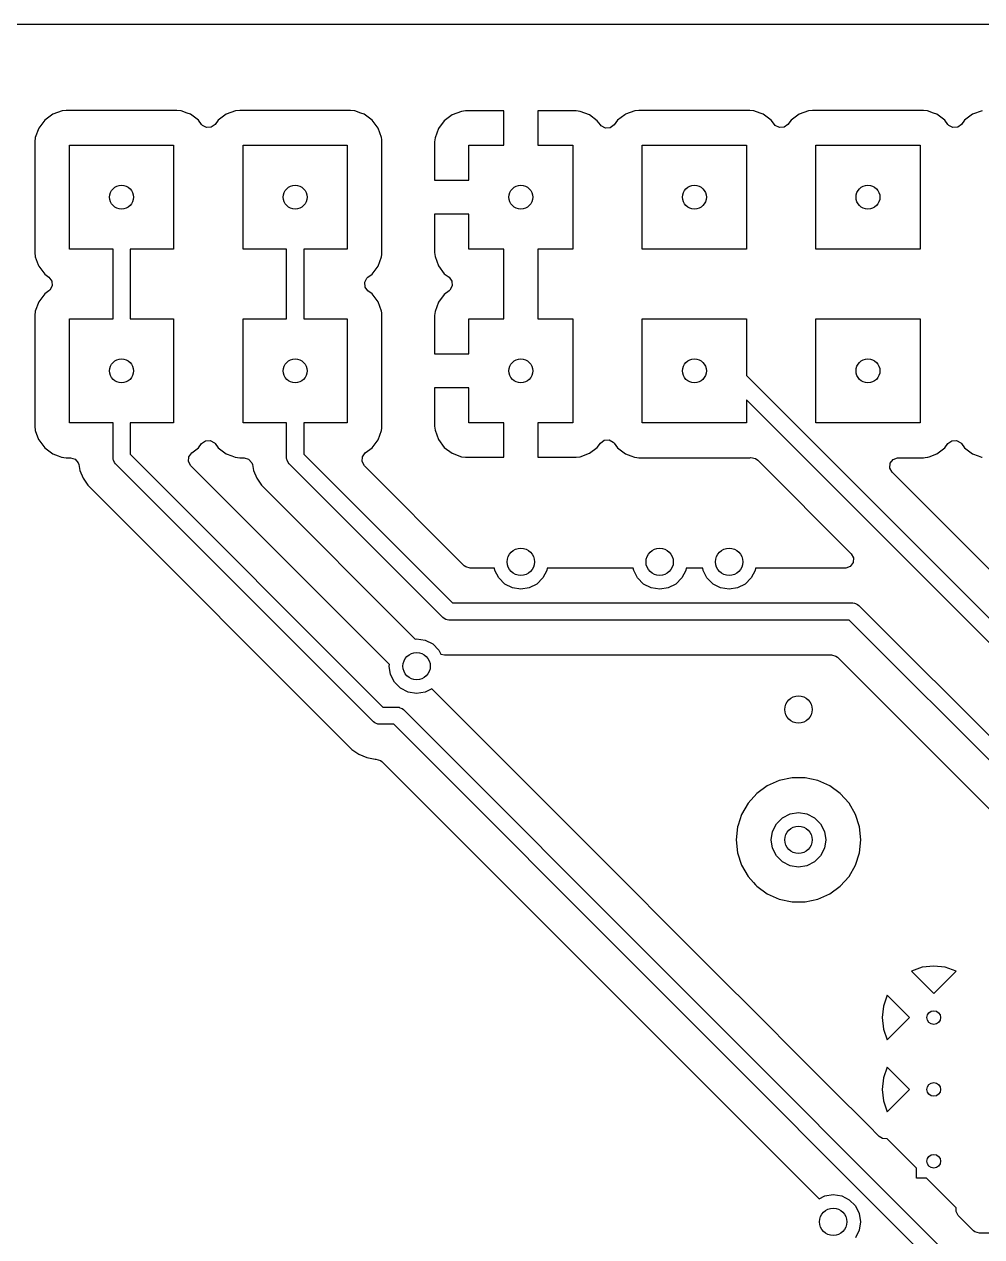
# Model space of a CAD drawing. Extents: x -2.18 to 1.8, y 0.44 to 2.81.
# Drawn here: x -1.526 to -0.974, y 2.116 to 2.815 of the extents above; entities that cross this region are included whole.
import ezdxf

# ---------------------------------------------------------------- set-up
doc = ezdxf.new("R2010")
doc.units = 0
doc.header["$MEASUREMENT"] = 0
doc.layers.add('BLACK', color=7, linetype='CONTINUOUS')

msp = doc.modelspace()

# ---------------------------------------------------------------- linework, layer by layer
at = {"layer": 'BLACK', "linetype": 'CONTINUOUS'}
for p, q in [((-2.1747, 2.81459), (0.99983, 2.81459)), ((-1.5043, 2.76476), (-1.50969, 2.76275)), ((-1.50192, 2.76502), (-1.5043, 2.76476)), ((-1.5043, 2.76476), (-1.5043, 2.76476)), ((-1.50191, 2.76502), (-1.50192, 2.76502)), ((-1.43809, 2.76502), (-1.50191, 2.76502)), ((-1.43808, 2.76502), (-1.43809, 2.76502)), ((-1.4357, 2.76476), (-1.43808, 2.76502)), ((-1.43217, 2.76345), (-1.4357, 2.76476)), ((-1.4043, 2.76476), (-1.40969, 2.76275)), ((-1.40192, 2.76502), (-1.4043, 2.76476)), ((-1.4043, 2.76476), (-1.4043, 2.76476)), ((-1.40191, 2.76502), (-1.40192, 2.76502)), ((-1.33809, 2.76502), (-1.40191, 2.76502)), ((-1.33808, 2.76502), (-1.33809, 2.76502)), ((-1.3357, 2.76476), (-1.33808, 2.76502)), ((-1.33217, 2.76345), (-1.3357, 2.76476)), ((-1.27188, 2.76469), (-1.27423, 2.76443)), ((-1.24984, 2.76469), (-1.27188, 2.76469)), ((-1.24984, 2.745), (-1.24984, 2.76469)), ((-1.20812, 2.76469), (-1.23016, 2.76469)), ((-1.23016, 2.76469), (-1.23016, 2.745)), ((-1.20577, 2.76443), (-1.20812, 2.76469)), ((-1.1743, 2.76476), (-1.17969, 2.76275)), ((-1.17192, 2.76502), (-1.1743, 2.76476)), ((-1.1743, 2.76476), (-1.1743, 2.76476)), ((-1.17191, 2.76502), (-1.17192, 2.76502)), ((-1.10809, 2.76502), (-1.17191, 2.76502)), ((-1.10808, 2.76502), (-1.10809, 2.76502)), ((-1.1057, 2.76476), (-1.10808, 2.76502)), ((-1.10217, 2.76345), (-1.1057, 2.76476)), ((-1.0743, 2.76476), (-1.07969, 2.76275)), ((-1.07192, 2.76502), (-1.0743, 2.76476)), ((-1.0743, 2.76476), (-1.0743, 2.76476)), ((-1.07191, 2.76502), (-1.07192, 2.76502)), ((-1.00809, 2.76502), (-1.07191, 2.76502)), ((-1.00808, 2.76502), (-1.00809, 2.76502)), ((-1.0057, 2.76476), (-1.00808, 2.76502)), ((-1.00217, 2.76345), (-1.0057, 2.76476)), ((-0.9743, 2.76476), (-0.97969, 2.76275)), ((-1.5143, 2.7593), (-1.51775, 2.75469)), ((-1.50969, 2.76275), (-1.5143, 2.7593)), ((-1.43031, 2.76275), (-1.43217, 2.76345)), ((-1.4257, 2.7593), (-1.43031, 2.76275)), ((-1.42391, 2.75691), (-1.4257, 2.7593)), ((-1.4257, 2.7593), (-1.4257, 2.7593)), ((-1.4257, 2.7593), (-1.4257, 2.7593)), ((-1.4143, 2.7593), (-1.41609, 2.75691)), ((-1.40969, 2.76275), (-1.4143, 2.7593)), ((-1.33031, 2.76275), (-1.33217, 2.76345)), ((-1.3257, 2.7593), (-1.33031, 2.76275)), ((-1.32225, 2.75469), (-1.3257, 2.7593)), ((-1.28406, 2.75906), (-1.28745, 2.75453)), ((-1.27953, 2.76245), (-1.28406, 2.75906)), ((-1.28406, 2.75906), (-1.28406, 2.75906)), ((-1.27423, 2.76443), (-1.27953, 2.76245)), ((-1.27953, 2.76245), (-1.27953, 2.76245)), ((-1.27423, 2.76443), (-1.27423, 2.76443)), ((-1.20047, 2.76245), (-1.20577, 2.76443)), ((-1.20577, 2.76443), (-1.20577, 2.76443)), ((-1.19594, 2.75906), (-1.20047, 2.76245)), ((-1.20047, 2.76245), (-1.20047, 2.76245)), ((-1.19412, 2.75663), (-1.19594, 2.75906)), ((-1.1843, 2.7593), (-1.1863, 2.75663)), ((-1.18009, 2.76245), (-1.1843, 2.7593)), ((-1.1843, 2.7593), (-1.1843, 2.7593)), ((-1.1843, 2.7593), (-1.1843, 2.7593)), ((-1.17969, 2.76275), (-1.18009, 2.76245)), ((-1.10031, 2.76275), (-1.10217, 2.76345)), ((-1.0957, 2.7593), (-1.10031, 2.76275)), ((-1.09391, 2.75691), (-1.0957, 2.7593)), ((-1.0957, 2.7593), (-1.0957, 2.7593)), ((-1.0957, 2.7593), (-1.0957, 2.7593)), ((-1.0843, 2.7593), (-1.08609, 2.75691)), ((-1.07969, 2.76275), (-1.0843, 2.7593)), ((-1.00031, 2.76275), (-1.00217, 2.76345)), ((-0.9957, 2.7593), (-1.00031, 2.76275)), ((-0.99391, 2.75691), (-0.9957, 2.7593)), ((-0.9957, 2.7593), (-0.9957, 2.7593)), ((-0.9957, 2.7593), (-0.9957, 2.7593)), ((-0.9843, 2.7593), (-0.98609, 2.75691)), ((-0.97969, 2.76275), (-0.9843, 2.7593)), ((-1.51775, 2.75469), (-1.51976, 2.7493)), ((-1.42345, 2.75638), (-1.42391, 2.75691)), ((-1.42104, 2.75507), (-1.42345, 2.75638)), ((-1.41829, 2.75526), (-1.42104, 2.75507)), ((-1.41609, 2.75691), (-1.41829, 2.75526)), ((-1.32024, 2.7493), (-1.32225, 2.75469)), ((-1.28745, 2.75453), (-1.28943, 2.74923)), ((-1.28745, 2.75453), (-1.28745, 2.75453)), ((-1.19366, 2.7561), (-1.19412, 2.75663)), ((-1.19125, 2.75479), (-1.19366, 2.7561)), ((-1.1885, 2.75498), (-1.19125, 2.75479)), ((-1.1863, 2.75663), (-1.1885, 2.75498)), ((-1.09345, 2.75638), (-1.09391, 2.75691)), ((-1.09104, 2.75507), (-1.09345, 2.75638)), ((-1.08829, 2.75526), (-1.09104, 2.75507)), ((-1.08609, 2.75691), (-1.08829, 2.75526)), ((-0.99345, 2.75638), (-0.99391, 2.75691)), ((-0.99104, 2.75507), (-0.99345, 2.75638)), ((-0.98829, 2.75526), (-0.99104, 2.75507)), ((-0.98609, 2.75691), (-0.98829, 2.75526)), ((-1.51976, 2.7493), (-1.52002, 2.74692)), ((-1.52002, 2.74692), (-1.52002, 2.68308)), ((-1.51976, 2.7493), (-1.51976, 2.7493)), ((-1.5, 2.685), (-1.5, 2.745)), ((-1.5, 2.745), (-1.44, 2.745)), ((-1.44, 2.745), (-1.44, 2.685)), ((-1.4, 2.685), (-1.4, 2.745)), ((-1.4, 2.745), (-1.34, 2.745)), ((-1.34, 2.745), (-1.34, 2.685)), ((-1.32011, 2.74814), (-1.32024, 2.7493)), ((-1.31998, 2.74692), (-1.32011, 2.74814)), ((-1.31998, 2.74691), (-1.31998, 2.74692)), ((-1.31998, 2.68309), (-1.31998, 2.74691)), ((-1.28943, 2.74923), (-1.28969, 2.74688)), ((-1.28969, 2.74688), (-1.28969, 2.72484)), ((-1.28943, 2.74923), (-1.28943, 2.74923)), ((-1.27, 2.72484), (-1.27, 2.745)), ((-1.27, 2.745), (-1.24984, 2.745)), ((-1.23016, 2.745), (-1.21, 2.745)), ((-1.21, 2.745), (-1.21, 2.685)), ((-1.17, 2.685), (-1.17, 2.745)), ((-1.17, 2.745), (-1.11, 2.745)), ((-1.11, 2.745), (-1.11, 2.685)), ((-1.07, 2.685), (-1.07, 2.745)), ((-1.07, 2.745), (-1.01, 2.745)), ((-1.01, 2.745), (-1.01, 2.685)), ((-1.28969, 2.72484), (-1.27, 2.72484)), ((-1.28969, 2.70516), (-1.28969, 2.68312)), ((-1.27, 2.70516), (-1.28969, 2.70516)), ((-1.27, 2.685), (-1.27, 2.70516)), ((-1.52002, 2.68308), (-1.51976, 2.6807)), ((-1.47492, 2.685), (-1.5, 2.685)), ((-1.47492, 2.645), (-1.47492, 2.685)), ((-1.44, 2.685), (-1.46508, 2.685)), ((-1.46508, 2.685), (-1.46508, 2.645)), ((-1.37492, 2.685), (-1.4, 2.685)), ((-1.37492, 2.645), (-1.37492, 2.685)), ((-1.34, 2.685), (-1.36508, 2.685)), ((-1.36508, 2.685), (-1.36508, 2.645)), ((-1.32024, 2.6807), (-1.32009, 2.68202)), ((-1.32009, 2.68202), (-1.31998, 2.68308)), ((-1.31998, 2.68308), (-1.31998, 2.68309)), ((-1.28969, 2.68312), (-1.28943, 2.68077)), ((-1.24984, 2.685), (-1.27, 2.685)), ((-1.24984, 2.645), (-1.24984, 2.685)), ((-1.21, 2.685), (-1.23016, 2.685)), ((-1.23016, 2.685), (-1.23016, 2.645)), ((-1.11, 2.685), (-1.17, 2.685)), ((-1.01, 2.685), (-1.07, 2.685)), ((-1.51976, 2.6807), (-1.51976, 2.6807)), ((-1.51976, 2.6807), (-1.51806, 2.67614)), ((-1.51806, 2.67614), (-1.51775, 2.67531)), ((-1.51775, 2.67531), (-1.5143, 2.6707)), ((-1.3257, 2.6707), (-1.32225, 2.67531)), ((-1.32225, 2.67531), (-1.32024, 2.6807)), ((-1.28943, 2.68077), (-1.28943, 2.68077)), ((-1.28943, 2.68077), (-1.28745, 2.67547)), ((-1.28745, 2.67547), (-1.28745, 2.67547)), ((-1.28745, 2.67547), (-1.28406, 2.67094)), ((-1.5143, 2.6707), (-1.5143, 2.6707)), ((-1.5143, 2.6707), (-1.5143, 2.6707)), ((-1.5143, 2.6707), (-1.51191, 2.66891)), ((-1.51191, 2.66891), (-1.51026, 2.66671)), ((-1.32993, 2.66604), (-1.32862, 2.66845)), ((-1.32862, 2.66845), (-1.32809, 2.66891)), ((-1.32809, 2.66891), (-1.3257, 2.6707)), ((-1.28406, 2.67094), (-1.28135, 2.66891)), ((-1.28135, 2.66891), (-1.2797, 2.66671)), ((-1.51191, 2.66109), (-1.5143, 2.6593)), ((-1.51138, 2.66155), (-1.51191, 2.66109)), ((-1.51007, 2.66396), (-1.51138, 2.66155)), ((-1.51026, 2.66671), (-1.51007, 2.66396)), ((-1.32974, 2.66329), (-1.32993, 2.66604)), ((-1.32809, 2.66109), (-1.32974, 2.66329)), ((-1.3257, 2.6593), (-1.32809, 2.66109)), ((-1.28135, 2.66109), (-1.28406, 2.65906)), ((-1.28083, 2.66155), (-1.28135, 2.66109)), ((-1.27951, 2.66396), (-1.28083, 2.66155)), ((-1.2797, 2.66671), (-1.27951, 2.66396)), ((-1.51775, 2.65469), (-1.51976, 2.6493)), ((-1.5143, 2.6593), (-1.51775, 2.65469)), ((-1.32225, 2.65469), (-1.3257, 2.6593)), ((-1.32024, 2.6493), (-1.32225, 2.65469)), ((-1.28745, 2.65453), (-1.28943, 2.64923)), ((-1.28406, 2.65906), (-1.28745, 2.65453)), ((-1.28745, 2.65453), (-1.28745, 2.65453)), ((-1.51976, 2.6493), (-1.52002, 2.64692)), ((-1.52002, 2.64692), (-1.52002, 2.58308)), ((-1.51976, 2.6493), (-1.51976, 2.6493)), ((-1.32015, 2.6485), (-1.32024, 2.6493)), ((-1.31998, 2.64692), (-1.32015, 2.6485)), ((-1.31998, 2.64691), (-1.31998, 2.64692)), ((-1.31998, 2.58309), (-1.31998, 2.64691)), ((-1.28943, 2.64923), (-1.28969, 2.64688)), ((-1.28969, 2.64688), (-1.28969, 2.62484)), ((-1.28943, 2.64923), (-1.28943, 2.64923)), ((-1.5, 2.585), (-1.5, 2.645)), ((-1.5, 2.645), (-1.47492, 2.645)), ((-1.46508, 2.645), (-1.44, 2.645)), ((-1.44, 2.645), (-1.44, 2.585)), ((-1.4, 2.585), (-1.4, 2.645)), ((-1.4, 2.645), (-1.37492, 2.645)), ((-1.36508, 2.645), (-1.34, 2.645)), ((-1.34, 2.645), (-1.34, 2.585)), ((-1.27, 2.62484), (-1.27, 2.645)), ((-1.27, 2.645), (-1.24984, 2.645)), ((-1.23016, 2.645), (-1.21, 2.645)), ((-1.21, 2.645), (-1.21, 2.585)), ((-1.17, 2.585), (-1.17, 2.645)), ((-1.17, 2.645), (-1.11, 2.645)), ((-1.11, 2.645), (-1.11, 2.61233)), ((-1.07, 2.585), (-1.07, 2.645)), ((-1.07, 2.645), (-1.01, 2.645)), ((-1.01, 2.645), (-1.01, 2.585)), ((-1.28969, 2.62484), (-1.27, 2.62484)), ((-1.11, 2.61233), (-0.64614, 2.14846)), ((-1.28969, 2.60516), (-1.28969, 2.58312)), ((-1.27, 2.60516), (-1.28969, 2.60516)), ((-1.27, 2.585), (-1.27, 2.60516)), ((-0.65166, 2.14006), (-1.11, 2.59841)), ((-1.11, 2.59841), (-1.11, 2.585)), ((-1.47492, 2.585), (-1.5, 2.585)), ((-1.47492, 2.565), (-1.47492, 2.585)), ((-1.44, 2.585), (-1.46508, 2.585)), ((-1.46508, 2.585), (-1.46508, 2.56704)), ((-1.37492, 2.585), (-1.4, 2.585)), ((-1.37492, 2.565), (-1.37492, 2.585)), ((-1.34, 2.585), (-1.36508, 2.585)), ((-1.36508, 2.585), (-1.36508, 2.56704)), ((-1.24984, 2.585), (-1.27, 2.585)), ((-1.24984, 2.56531), (-1.24984, 2.585)), ((-1.21, 2.585), (-1.23016, 2.585)), ((-1.23016, 2.585), (-1.23016, 2.56531)), ((-1.11, 2.585), (-1.17, 2.585)), ((-1.01, 2.585), (-1.07, 2.585)), ((-1.52002, 2.58308), (-1.51976, 2.5807)), ((-1.51976, 2.5807), (-1.51976, 2.5807)), ((-1.51976, 2.5807), (-1.51781, 2.57547)), ((-1.32225, 2.57531), (-1.32024, 2.5807)), ((-1.32024, 2.5807), (-1.32009, 2.58202)), ((-1.32009, 2.58202), (-1.31998, 2.58308)), ((-1.31998, 2.58308), (-1.31998, 2.58309)), ((-1.28969, 2.58312), (-1.28943, 2.58077)), ((-1.28943, 2.58077), (-1.28943, 2.58077)), ((-1.28943, 2.58077), (-1.28745, 2.57547)), ((-1.51781, 2.57547), (-1.51775, 2.57531)), ((-1.51775, 2.57531), (-1.5143, 2.5707)), ((-1.5143, 2.5707), (-1.50969, 2.56725)), ((-1.42961, 2.56777), (-1.4257, 2.5707)), ((-1.4257, 2.5707), (-1.42391, 2.57309)), ((-1.42391, 2.57309), (-1.42171, 2.57474)), ((-1.42171, 2.57474), (-1.41896, 2.57493)), ((-1.41896, 2.57493), (-1.41655, 2.57362)), ((-1.41655, 2.57362), (-1.41609, 2.57309)), ((-1.41609, 2.57309), (-1.4143, 2.5707)), ((-1.4143, 2.5707), (-1.40969, 2.56725)), ((-1.32961, 2.56777), (-1.3257, 2.5707)), ((-1.3257, 2.5707), (-1.32225, 2.57531)), ((-1.28745, 2.57547), (-1.28745, 2.57547)), ((-1.28745, 2.57547), (-1.28406, 2.57094)), ((-1.28406, 2.57094), (-1.28406, 2.57094)), ((-1.28406, 2.57094), (-1.27953, 2.56755)), ((-1.20047, 2.56755), (-1.19594, 2.57094)), ((-1.19594, 2.57094), (-1.19412, 2.57337)), ((-1.19594, 2.57094), (-1.19594, 2.57094)), ((-1.19412, 2.57337), (-1.19192, 2.57502)), ((-1.19192, 2.57502), (-1.18917, 2.57521)), ((-1.18917, 2.57521), (-1.18676, 2.5739)), ((-1.18676, 2.5739), (-1.1863, 2.57337)), ((-1.1863, 2.57337), (-1.1843, 2.5707)), ((-1.1843, 2.5707), (-1.17969, 2.56725)), ((-1.00031, 2.56725), (-0.9957, 2.5707)), ((-0.9957, 2.5707), (-0.99391, 2.57309)), ((-0.99391, 2.57309), (-0.99171, 2.57474)), ((-0.99171, 2.57474), (-0.98896, 2.57493)), ((-0.98896, 2.57493), (-0.98655, 2.57362)), ((-0.98655, 2.57362), (-0.98609, 2.57309)), ((-0.98609, 2.57309), (-0.9843, 2.5707)), ((-0.9843, 2.5707), (-0.97969, 2.56725)), ((-1.50969, 2.56725), (-1.50655, 2.56608)), ((-1.50655, 2.56608), (-1.50451, 2.56531)), ((-1.50451, 2.56531), (-1.5043, 2.56524)), ((-1.5043, 2.56524), (-1.50323, 2.56512)), ((-1.50323, 2.56512), (-1.50192, 2.56498)), ((-1.50192, 2.56498), (-1.50191, 2.56498)), ((-1.50191, 2.56498), (-1.49943, 2.56498)), ((-1.49943, 2.56498), (-1.49679, 2.56421)), ((-1.49679, 2.56421), (-1.49499, 2.56213)), ((-1.47483, 2.56404), (-1.47492, 2.565)), ((-1.47462, 2.56355), (-1.47483, 2.56404)), ((-1.47483, 2.56404), (-1.47483, 2.56404)), ((-1.47409, 2.56227), (-1.47462, 2.56355)), ((-1.47348, 2.56152), (-1.47409, 2.56227)), ((-1.47409, 2.56227), (-1.47409, 2.56227)), ((-1.46508, 2.56704), (-1.31942, 2.42138)), ((-1.43146, 2.56282), (-1.43126, 2.56557)), ((-1.43014, 2.56041), (-1.43146, 2.56282)), ((-1.43126, 2.56557), (-1.42961, 2.56777)), ((-1.40969, 2.56725), (-1.40655, 2.56608)), ((-1.40655, 2.56608), (-1.40451, 2.56531)), ((-1.40451, 2.56531), (-1.4043, 2.56524)), ((-1.4043, 2.56524), (-1.40323, 2.56512)), ((-1.40323, 2.56512), (-1.40192, 2.56498)), ((-1.40192, 2.56498), (-1.40191, 2.56498)), ((-1.40191, 2.56498), (-1.39943, 2.56498)), ((-1.39943, 2.56498), (-1.39679, 2.56421)), ((-1.39679, 2.56421), (-1.39499, 2.56213)), ((-1.37483, 2.56404), (-1.37492, 2.565)), ((-1.37462, 2.56355), (-1.37483, 2.56404)), ((-1.37483, 2.56404), (-1.37483, 2.56404)), ((-1.37409, 2.56227), (-1.37462, 2.56355)), ((-1.37348, 2.56152), (-1.37409, 2.56227)), ((-1.37409, 2.56227), (-1.37409, 2.56227)), ((-1.36508, 2.56704), (-1.27942, 2.48138)), ((-1.33146, 2.56282), (-1.33126, 2.56557)), ((-1.33014, 2.56041), (-1.33146, 2.56282)), ((-1.33126, 2.56557), (-1.32961, 2.56777)), ((-1.27953, 2.56755), (-1.27953, 2.56755)), ((-1.27953, 2.56755), (-1.27423, 2.56557)), ((-1.27423, 2.56557), (-1.27423, 2.56557)), ((-1.27423, 2.56557), (-1.27188, 2.56531)), ((-1.27188, 2.56531), (-1.27188, 2.56531)), ((-1.27188, 2.56531), (-1.24984, 2.56531)), ((-1.23016, 2.56531), (-1.20812, 2.56531)), ((-1.20812, 2.56531), (-1.20577, 2.56557)), ((-1.20812, 2.56531), (-1.20812, 2.56531)), ((-1.20577, 2.56557), (-1.20047, 2.56755)), ((-1.20577, 2.56557), (-1.20577, 2.56557)), ((-1.20047, 2.56755), (-1.20047, 2.56755)), ((-1.17969, 2.56725), (-1.17655, 2.56608)), ((-1.17655, 2.56608), (-1.17451, 2.56531)), ((-1.17451, 2.56531), (-1.1743, 2.56524)), ((-1.1743, 2.56524), (-1.17323, 2.56512)), ((-1.17323, 2.56512), (-1.17192, 2.56498)), ((-1.17192, 2.56498), (-1.17191, 2.56498)), ((-1.17191, 2.56498), (-1.10809, 2.56498)), ((-1.10809, 2.56498), (-1.10752, 2.56504)), ((-1.10809, 2.56498), (-1.10809, 2.56498)), ((-1.10752, 2.56504), (-1.10481, 2.56455)), ((-1.10481, 2.56455), (-1.10354, 2.56364)), ((-1.10354, 2.56364), (-1.04964, 2.50973)), ((-1.02713, 2.5618), (-1.02548, 2.56401)), ((-1.02548, 2.56401), (-1.0229, 2.56497)), ((-1.0229, 2.56497), (-1.02256, 2.56498)), ((-1.02256, 2.56498), (-1.00809, 2.56498)), ((-1.00809, 2.56498), (-1.00808, 2.56498)), ((-1.00808, 2.56498), (-1.00702, 2.56509)), ((-1.00702, 2.56509), (-1.0057, 2.56524)), ((-1.0057, 2.56524), (-1.00549, 2.56531)), ((-1.00549, 2.56531), (-1.00481, 2.56557)), ((-1.00481, 2.56557), (-1.00031, 2.56725)), ((-0.97969, 2.56725), (-0.97655, 2.56608)), ((-0.97655, 2.56608), (-0.97451, 2.56531)), ((-0.97451, 2.56531), (-0.9743, 2.56524)), ((-1.49499, 2.56213), (-1.49464, 2.56105)), ((-1.49464, 2.56105), (-1.49398, 2.55773)), ((-1.49398, 2.55773), (-1.49398, 2.55773)), ((-1.49398, 2.55773), (-1.4921, 2.55319)), ((-1.32494, 2.41298), (-1.47348, 2.56152)), ((-1.37114, 2.50141), (-1.43014, 2.56041)), ((-1.39499, 2.56213), (-1.39464, 2.56105)), ((-1.39464, 2.56105), (-1.39398, 2.55773)), ((-1.39398, 2.55773), (-1.39398, 2.55773)), ((-1.39398, 2.55773), (-1.3921, 2.55319)), ((-1.28494, 2.47298), (-1.37348, 2.56152)), ((-1.27256, 2.50283), (-1.33014, 2.56041)), ((-1.02733, 2.55906), (-1.02713, 2.5618)), ((-1.02601, 2.55665), (-1.02733, 2.55906)), ((-0.63928, 2.16991), (-1.02601, 2.55665)), ((-1.4921, 2.55319), (-1.4921, 2.55319)), ((-1.4921, 2.55319), (-1.48937, 2.5491)), ((-1.48937, 2.5491), (-1.48937, 2.5491)), ((-1.48937, 2.5491), (-1.33736, 2.39708)), ((-1.3921, 2.55319), (-1.3921, 2.55319)), ((-1.3921, 2.55319), (-1.38937, 2.5491)), ((-1.38937, 2.5491), (-1.38937, 2.5491)), ((-1.38937, 2.5491), (-1.30088, 2.46061)), ((-1.04964, 2.50973), (-1.04832, 2.50732)), ((-1.04832, 2.50732), (-1.04851, 2.50457)), ((-1.31561, 2.44588), (-1.37114, 2.50141)), ((-1.27174, 2.50217), (-1.27256, 2.50283)), ((-1.2691, 2.5014), (-1.27174, 2.50217)), ((-1.25518, 2.5014), (-1.2691, 2.5014)), ((-1.25498, 2.50013), (-1.25518, 2.5014)), ((-1.25274, 2.49574), (-1.25498, 2.50013)), ((-1.22502, 2.50013), (-1.22726, 2.49574)), ((-1.22482, 2.5014), (-1.22502, 2.50013)), ((-1.17518, 2.5014), (-1.22482, 2.5014)), ((-1.17498, 2.50013), (-1.17518, 2.5014)), ((-1.17274, 2.49574), (-1.17498, 2.50013)), ((-1.14502, 2.50013), (-1.14726, 2.49574)), ((-1.14482, 2.5014), (-1.14502, 2.50013)), ((-1.13518, 2.5014), (-1.14482, 2.5014)), ((-1.13498, 2.50013), (-1.13518, 2.5014)), ((-1.13274, 2.49574), (-1.13498, 2.50013)), ((-1.10502, 2.50013), (-1.10726, 2.49574)), ((-1.10482, 2.5014), (-1.10502, 2.50013)), ((-1.05309, 2.5014), (-1.10482, 2.5014)), ((-1.05274, 2.50141), (-1.05309, 2.5014)), ((-1.05016, 2.50237), (-1.05274, 2.50141)), ((-1.04851, 2.50457), (-1.05016, 2.50237)), ((-1.24926, 2.49226), (-1.25274, 2.49574)), ((-1.22726, 2.49574), (-1.23074, 2.49226)), ((-1.16926, 2.49226), (-1.17274, 2.49574)), ((-1.14726, 2.49574), (-1.15074, 2.49226)), ((-1.12926, 2.49226), (-1.13274, 2.49574)), ((-1.10726, 2.49574), (-1.11074, 2.49226)), ((-1.24487, 2.49002), (-1.24926, 2.49226)), ((-1.24, 2.48925), (-1.24487, 2.49002)), ((-1.23513, 2.49002), (-1.24, 2.48925)), ((-1.23074, 2.49226), (-1.23513, 2.49002)), ((-1.16487, 2.49002), (-1.16926, 2.49226)), ((-1.16, 2.48925), (-1.16487, 2.49002)), ((-1.15513, 2.49002), (-1.16, 2.48925)), ((-1.15074, 2.49226), (-1.15513, 2.49002)), ((-1.12487, 2.49002), (-1.12926, 2.49226)), ((-1.12, 2.48925), (-1.12487, 2.49002)), ((-1.11513, 2.49002), (-1.12, 2.48925)), ((-1.11074, 2.49226), (-1.11513, 2.49002)), ((-1.27942, 2.48138), (-1.04871, 2.48138)), ((-1.04871, 2.48138), (-1.04775, 2.48128)), ((-1.04775, 2.48128), (-1.04775, 2.48128)), ((-1.04775, 2.48128), (-1.04723, 2.48107)), ((-1.04723, 2.48107), (-1.04598, 2.48055)), ((-1.04598, 2.48055), (-1.04598, 2.48055)), ((-1.04598, 2.48055), (-1.04523, 2.47994)), ((-1.04523, 2.47994), (-0.91533, 2.35004)), ((-1.28419, 2.47236), (-1.28494, 2.47298)), ((-1.28315, 2.47193), (-1.28419, 2.47236)), ((-1.28419, 2.47236), (-1.28419, 2.47236)), ((-1.28242, 2.47163), (-1.28315, 2.47193)), ((-1.28146, 2.47154), (-1.28242, 2.47163)), ((-1.28242, 2.47163), (-1.28242, 2.47163)), ((-1.05075, 2.47154), (-1.28146, 2.47154)), ((-0.92229, 2.34308), (-1.05075, 2.47154)), ((-1.30088, 2.46061), (-1.3, 2.46075)), ((-1.3, 2.46075), (-1.29513, 2.45998)), ((-1.29513, 2.45998), (-1.29074, 2.45774)), ((-1.29074, 2.45774), (-1.28726, 2.45426)), ((-1.28726, 2.45426), (-1.28608, 2.45195)), ((-1.28608, 2.45195), (-1.28391, 2.45152)), ((-1.28391, 2.45152), (-1.28391, 2.45152)), ((-1.28391, 2.45152), (-1.28391, 2.45152)), ((-1.28391, 2.45152), (-1.279, 2.45152)), ((-1.279, 2.45152), (-1.06107, 2.45152)), ((-1.06107, 2.45152), (-1.05843, 2.45074)), ((-1.05843, 2.45074), (-1.05761, 2.45009)), ((-1.31575, 2.445), (-1.31561, 2.44588)), ((-1.31498, 2.44013), (-1.31575, 2.445)), ((-1.05761, 2.45009), (-0.94565, 2.33812)), ((-1.31274, 2.43574), (-1.31498, 2.44013)), ((-1.30926, 2.43226), (-1.31274, 2.43574)), ((-1.30487, 2.43002), (-1.30926, 2.43226)), ((-1.3, 2.42925), (-1.30487, 2.43002)), ((-1.29513, 2.43002), (-1.3, 2.42925)), ((-1.29133, 2.43196), (-1.29513, 2.43002)), ((-1.20436, 2.345), (-1.29133, 2.43196)), ((-1.31942, 2.42138), (-1.31109, 2.42138)), ((-1.31109, 2.42138), (-1.31013, 2.42128)), ((-1.31013, 2.42128), (-1.31013, 2.42128)), ((-1.31013, 2.42128), (-1.30961, 2.42107)), ((-1.30961, 2.42107), (-1.30836, 2.42055)), ((-1.30836, 2.42055), (-1.30836, 2.42055)), ((-1.30836, 2.42055), (-1.30761, 2.41994)), ((-1.30761, 2.41994), (-0.98614, 2.09846)), ((-1.32419, 2.41236), (-1.32494, 2.41298)), ((-1.32242, 2.41163), (-1.32419, 2.41236)), ((-1.32146, 2.41154), (-1.32242, 2.41163)), ((-1.32242, 2.41163), (-1.32242, 2.41163)), ((-1.31313, 2.41154), (-1.32146, 2.41154)), ((-0.99166, 2.09006), (-1.31313, 2.41154)), ((-1.33736, 2.39708), (-1.33736, 2.39708)), ((-1.33736, 2.39708), (-1.33327, 2.39435)), ((-1.33327, 2.39435), (-1.33327, 2.39435)), ((-1.33327, 2.39435), (-1.33327, 2.39435)), ((-1.33327, 2.39435), (-1.32873, 2.39247)), ((-1.32873, 2.39247), (-1.32873, 2.39247)), ((-1.32873, 2.39247), (-1.32873, 2.39247)), ((-1.32873, 2.39247), (-1.32391, 2.39152)), ((-1.32391, 2.39152), (-1.32391, 2.39152)), ((-1.32391, 2.39152), (-1.32391, 2.39152)), ((-1.32391, 2.39152), (-1.32344, 2.39152)), ((-1.32344, 2.39152), (-1.3208, 2.39074)), ((-1.3208, 2.39074), (-1.31999, 2.39009)), ((-1.31999, 2.39009), (-1.06819, 2.13828)), ((-1.08376, 2.38077), (-1.09111, 2.3792)), ((-1.07624, 2.38077), (-1.08376, 2.38077)), ((-1.06889, 2.3792), (-1.07624, 2.38077)), ((-1.09798, 2.37615), (-1.10407, 2.37173)), ((-1.09111, 2.3792), (-1.09798, 2.37615)), ((-1.06202, 2.37615), (-1.06889, 2.3792)), ((-1.06889, 2.3792), (-1.06889, 2.3792)), ((-1.05593, 2.37173), (-1.06202, 2.37615)), ((-1.10407, 2.37173), (-1.1091, 2.36614)), ((-1.0509, 2.36614), (-1.05593, 2.37173)), ((-1.1091, 2.36614), (-1.11286, 2.35963)), ((-1.08926, 2.35774), (-1.08487, 2.35998)), ((-1.08487, 2.35998), (-1.08, 2.36075)), ((-1.08, 2.36075), (-1.07513, 2.35998)), ((-1.07513, 2.35998), (-1.07074, 2.35774)), ((-1.04714, 2.35963), (-1.0509, 2.36614)), ((-1.11486, 2.35346), (-1.11518, 2.35248)), ((-1.11286, 2.35963), (-1.11486, 2.35346)), ((-1.11286, 2.35963), (-1.11286, 2.35963)), ((-1.09498, 2.34987), (-1.09274, 2.35426)), ((-1.09274, 2.35426), (-1.08926, 2.35774)), ((-1.07074, 2.35774), (-1.06726, 2.35426)), ((-1.06726, 2.35426), (-1.06502, 2.34987)), ((-1.04482, 2.35248), (-1.04714, 2.35963)), ((-1.11518, 2.35248), (-1.11596, 2.345)), ((-1.09575, 2.345), (-1.09498, 2.34987)), ((-1.06502, 2.34987), (-1.06425, 2.345)), ((-1.04404, 2.345), (-1.04482, 2.35248)), ((-1.12876, 2.2694), (-1.20436, 2.345)), ((-1.11596, 2.345), (-1.11518, 2.33752)), ((-1.09498, 2.34013), (-1.09575, 2.345)), ((-1.09274, 2.33574), (-1.09498, 2.34013)), ((-1.06502, 2.34013), (-1.06726, 2.33574)), ((-1.06425, 2.345), (-1.06502, 2.34013)), ((-1.04482, 2.33752), (-1.04404, 2.345)), ((-1.11518, 2.33752), (-1.11518, 2.33752)), ((-1.11518, 2.33752), (-1.11286, 2.33037)), ((-1.08926, 2.33226), (-1.09274, 2.33574)), ((-1.08487, 2.33002), (-1.08926, 2.33226)), ((-1.07074, 2.33226), (-1.07513, 2.33002)), ((-1.06726, 2.33574), (-1.07074, 2.33226)), ((-1.04714, 2.33037), (-1.04482, 2.33752)), ((-1.11286, 2.33037), (-1.11286, 2.33037)), ((-1.11286, 2.33037), (-1.1091, 2.32386)), ((-1.08, 2.32925), (-1.08487, 2.33002)), ((-1.07513, 2.33002), (-1.08, 2.32925)), ((-1.0509, 2.32386), (-1.04714, 2.33037)), ((-1.1091, 2.32386), (-1.10594, 2.32035)), ((-1.10594, 2.32035), (-1.10479, 2.31908)), ((-1.10479, 2.31908), (-1.10407, 2.31827)), ((-1.10407, 2.31827), (-1.09798, 2.31385)), ((-1.06202, 2.31385), (-1.05593, 2.31827)), ((-1.05593, 2.31827), (-1.0509, 2.32386)), ((-1.09798, 2.31385), (-1.09111, 2.3108)), ((-1.06889, 2.3108), (-1.06202, 2.31385)), ((-1.09111, 2.3108), (-1.08376, 2.30923)), ((-1.08376, 2.30923), (-1.07624, 2.30923)), ((-1.07624, 2.30923), (-1.06889, 2.3108)), ((-1.10198, 2.24262), (-1.12876, 2.2694)), ((-1.00874, 2.27159), (-1.01499, 2.2694)), ((-1.01499, 2.2694), (-1.00213, 2.25654)), ((-1.00213, 2.27233), (-1.00874, 2.27159)), ((-0.99551, 2.27159), (-1.00213, 2.27233)), ((-1.00213, 2.27233), (-1.00213, 2.27233)), ((-1.00213, 2.25654), (-0.98926, 2.2694)), ((-0.98926, 2.2694), (-0.99551, 2.27159)), ((-1.02891, 2.25548), (-1.0311, 2.24923)), ((-1.01683, 2.2434), (-1.02891, 2.25548)), ((-1.00213, 2.25654), (-1.00213, 2.25654)), ((-1.0311, 2.24923), (-1.03184, 2.24262)), ((-1.08131, 2.22195), (-1.10198, 2.24262)), ((-1.03184, 2.24262), (-1.0311, 2.23601)), ((-1.03184, 2.24262), (-1.03184, 2.24262)), ((-1.02891, 2.22976), (-1.01605, 2.24262)), ((-1.01605, 2.24262), (-1.01683, 2.2434)), ((-1.0311, 2.23601), (-1.02891, 2.22976)), ((-1.06064, 2.20128), (-1.08131, 2.22195)), ((-1.02891, 2.21414), (-1.0311, 2.20789)), ((-1.01683, 2.20206), (-1.02891, 2.21414)), ((-1.0311, 2.20789), (-1.03184, 2.20128)), ((-1.03997, 2.18061), (-1.06064, 2.20128)), ((-1.03184, 2.20128), (-1.0311, 2.19467)), ((-1.03184, 2.20128), (-1.03184, 2.20128)), ((-1.02891, 2.18842), (-1.01605, 2.20128)), ((-1.01605, 2.20128), (-1.01683, 2.20206)), ((-1.0311, 2.19467), (-1.02891, 2.18842)), ((-1.03347, 2.17411), (-1.03997, 2.18061)), ((-1.03168, 2.17297), (-1.03347, 2.17411)), ((-1.02893, 2.1728), (-1.03168, 2.17297)), ((-1.02891, 2.1728), (-1.02893, 2.1728)), ((-1.01683, 2.16072), (-1.02891, 2.1728)), ((-1.01197, 2.15586), (-1.01683, 2.16072)), ((-1.01197, 2.1501), (-1.01197, 2.15586)), ((-1.0062, 2.1501), (-1.01197, 2.1501)), ((-0.98926, 2.13316), (-1.0062, 2.1501)), ((-1.06819, 2.13828), (-1.06487, 2.13998)), ((-1.06487, 2.13998), (-1.06, 2.14075)), ((-1.06, 2.14075), (-1.05513, 2.13998)), ((-1.05513, 2.13998), (-1.05074, 2.13774)), ((-1.05074, 2.13774), (-1.04726, 2.13426)), ((-1.04726, 2.13426), (-1.04502, 2.12987)), ((-1.04502, 2.12987), (-1.04425, 2.125)), ((-0.98928, 2.13101), (-0.98927, 2.13314)), ((-0.98796, 2.1286), (-0.98928, 2.13101)), ((-0.98927, 2.13314), (-0.98926, 2.13316)), ((-1.04425, 2.125), (-1.04502, 2.12013)), ((-0.97928, 2.11991), (-0.98796, 2.1286)), ((-1.04502, 2.12013), (-1.04726, 2.11574)), ((-0.97846, 2.11926), (-0.97928, 2.11991)), ((-0.97582, 2.11848), (-0.97846, 2.11926)), ((-0.92785, 2.11848), (-0.97582, 2.11848))]:
    msp.add_line(p, q, dxfattribs=at)
at = {"layer": 'BLACK'}
for centre, radius in [((-1.47, 2.715), 0.00689), ((-1.37, 2.715), 0.00689), ((-1.24, 2.715), 0.00689), ((-1.14, 2.715), 0.00689), ((-1.04, 2.715), 0.00689), ((-1.47, 2.615), 0.00689), ((-1.37, 2.615), 0.00689), ((-1.24, 2.615), 0.00689), ((-1.14, 2.615), 0.00689), ((-1.04, 2.615), 0.00689), ((-1.24, 2.505), 0.00787), ((-1.16, 2.505), 0.00787), ((-1.12, 2.505), 0.00787), ((-1.3, 2.445), 0.00787), ((-1.08, 2.42), 0.00787), ((-1.08, 2.345), 0.00787), ((-1.00213, 2.24262), 0.00394), ((-1.00213, 2.20128), 0.00394), ((-1.00213, 2.15994), 0.00394), ((-1.06, 2.125), 0.00787)]:
    msp.add_circle(centre, radius, dxfattribs=at)

doc.saveas('drawing.dxf')
